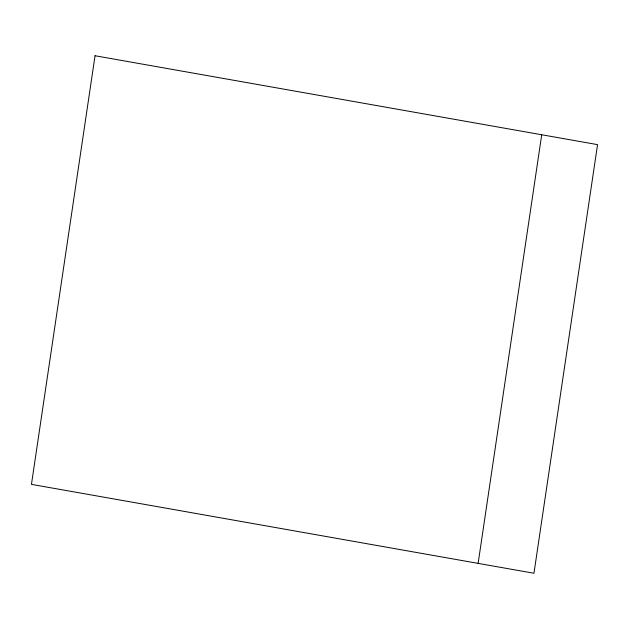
<?xml version="1.0" encoding="UTF-8"?>
<svg xmlns="http://www.w3.org/2000/svg" width="629" height="629" viewBox="0 0 629 629"><rect width="100%" height="100%" fill="white"/><g stroke="black" fill="none" stroke-linecap="round" stroke-linejoin="round"><path stroke-width="0.94" d="M478.126 563.38L541.718 134.755M95.042 55.745L31.45 484.369L533.958 573.255L597.55 144.631L95.042 55.745"/></g></svg>
